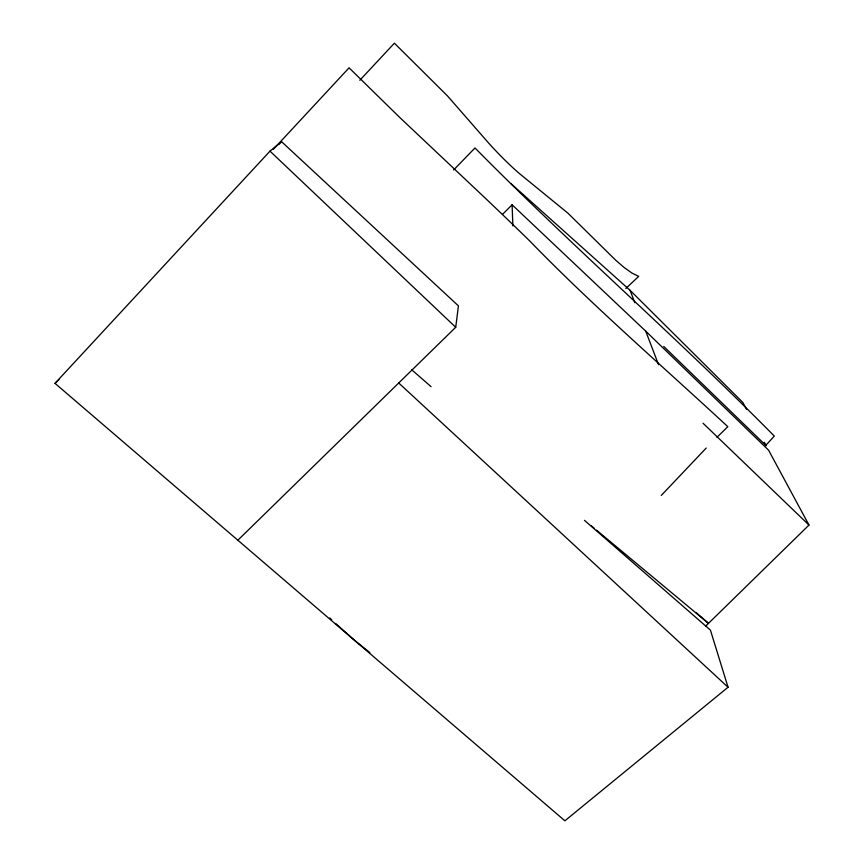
<?xml version="1.0" encoding="UTF-8"?>
<svg xmlns="http://www.w3.org/2000/svg" width="864" height="864" viewBox="0 0 864 864"><rect width="100%" height="100%" fill="white"/><g stroke="black" fill="none" stroke-linecap="round" stroke-linejoin="round"><path stroke-width="1.3" d="M237.859 540.227L455.717 327.272L458.438 305.888L281.47 141.599L269.989 151.146L55.015 383.357L564.894 820.8L728.05 687.236L710.424 630.126L584.464 520.344M705.575 626.206L808.985 525.064L768.593 450.198L645.721 331.15L512.093 204.768L502.567 214.326M661.284 495.45L706.212 448.049M765.569 445.586L774.328 436.104C677.041 337.478 572.26 246.618 474.995 147.96L453.643 169.96M278.716 144.558L281.47 141.599M273.337 149.375L349.067 67.824L399.924 117.644L482.285 195.34A1869.707 743.353 51.4 0 1 529.405 240.635C592.596 305.78 661.327 365.04 727.823 426.676L716.969 437.292M359.824 80.266L394.394 43.2L447.325 95.753L488.214 142.571A40.295 4.093 45.6 0 0 519.631 173.729L567.983 213.224L615.568 260.064L624.262 267.602L632.038 273.121L638.701 276.372L625.86 288.479M55.015 383.357L58.903 379.663M369.868 652.612L355.147 640.85L335.599 623.473M591.343 525.852L594.443 528.433M596.516 530.161L708.275 623.192L696.103 612.554M411.782 369.846L431.082 386.672M511.304 183.913L630.094 290.326L742.856 402.484L746.647 409.504M398.714 382.99L728.05 687.236M269.989 151.146L455.717 327.272M329.789 617.933L331.722 619.78M703.069 423.252L808.985 525.064M663.725 346.41L766.217 445.781L764.316 442.271M630.094 290.326L634.856 302.767M645.721 331.15L658.573 364.748M512.093 204.768L512.892 225.925"/></g></svg>
